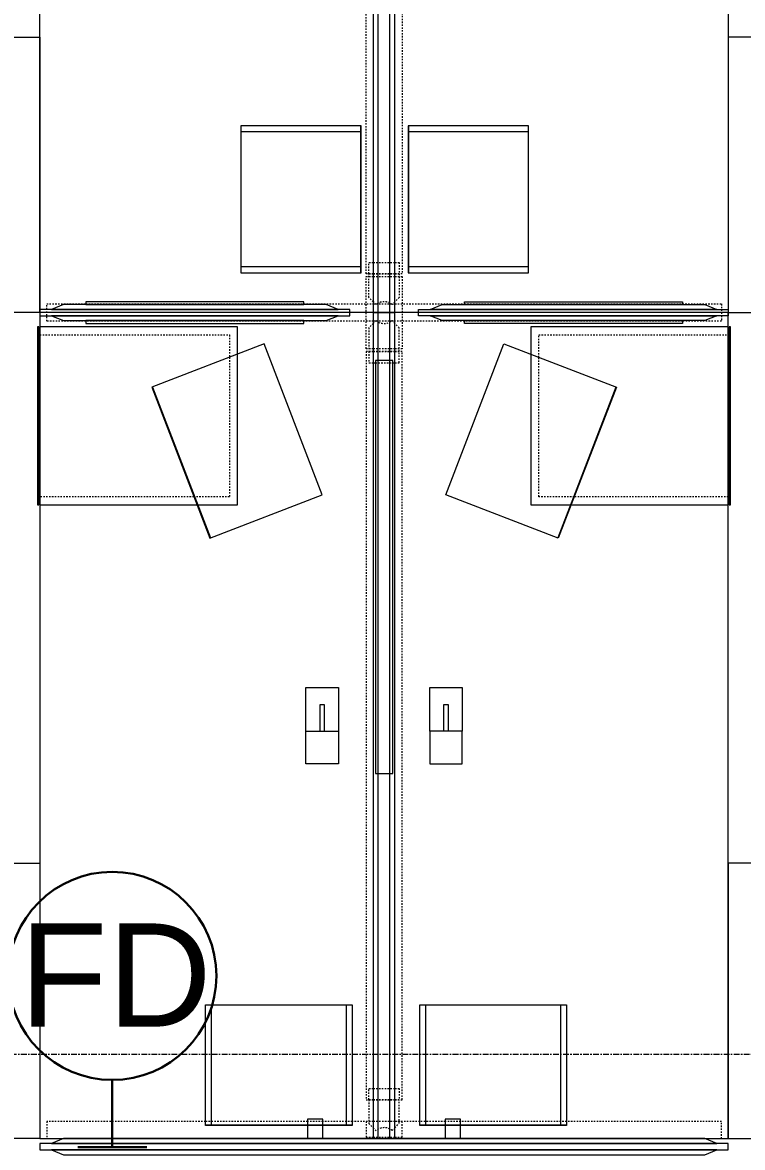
# Model space of a CAD drawing. Header units: inches. Extents: x 29752 to 31446, y 4278 to 5722.
# Drawn here: x 30674.2 to 30736.9, y 4392.6 to 4490.7 of the extents above; entities that cross this region are included whole.
import ezdxf

# ---------------------------------------------------------------- set-up
doc = ezdxf.new("R2010")
doc.units = ezdxf.units.IN
doc.header["$MEASUREMENT"] = 0
doc.linetypes.add('Dash', pattern=[0.25, 0.125, -0.125])
doc.linetypes.add('Grid Line 1_2_', pattern=[0.875, 0.5, -0.125, 0.125, -0.125])
for name, color, linetype, lineweight in [('A-ANNO-NOTE', 131, 'Continuous', 30), ('I-FURN', 30, 'Continuous', 9), ('I-FURN-HDLN', 30, 'Dash', 9), ('S-GRID', 1, 'Continuous', 9)]:
    doc.layers.add(name, color=color, linetype=linetype, lineweight=lineweight)
doc.styles.add('Swis721 Lt BT', font='swissl.ttf', dxfattribs={"height": 9})

# ---------------------------------------------------------------- blocks, each defined once
blk = doc.blocks.new('Desk_Structures-Teknion-JNDBB_Structural_Beam_Double_Sided-R2015 - Double Sided-V118-FIRST FLOOR POWER _ SIGNAL')
at = {"layer": 'I-FURN-HDLN'}
for p, q in [((35.25, 29.408), (35.724, 29.408)), ((35.25, 25.999), (35.25, 29.408)), ((35.724, 29.408), (36.276, 29.408)), ((36.276, 29.408), (36.75, 29.408)), ((36.75, 29.408), (36.75, 25.999)), ((35.25, 7.001), (35.25, 25.999)), ((36.75, 25.999), (36.75, 7.001)), ((35.25, 0.945), (35.25, 7.001)), ((36.75, 7.001), (36.75, 0.945)), ((-35.055, 0.945), (-34.675, 1.325)), ((-34.675, 1.325), (-32.614, 1.325)), ((-32.614, 1.575), (32.614, 1.575)), ((-32.614, 0.945), (-32.614, 1.575)), ((-31.63, 1.325), (-32.614, 1.325)), ((-32.614, 1.325), (-32.614, 0.945)), ((-31.63, 0.945), (-31.63, 1.325)), ((31.63, 1.325), (32.614, 1.325)), ((31.63, 0.945), (31.63, 1.325)), ((32.614, 1.575), (32.614, 0.945)), ((32.614, 0.945), (32.614, 1.325)), ((32.614, 1.325), (34.675, 1.325)), ((32.85, 1.575), (39.15, 1.575)), ((32.85, 0.945), (32.85, 1.575)), ((34.675, 1.325), (35.055, 0.945)), ((39.15, 1.575), (39.15, 0.945)), ((-35.304, 0.696), (-35.055, 0.945)), ((-32.614, 0.945), (-32.614, -0.945)), ((-32.614, -0.945), (-32.614, 0.945)), ((-31.63, 0.75), (-31.63, 0.945)), ((-31.63, -0.75), (-31.63, 0.75)), ((31.63, -0.945), (31.63, 0.945)), ((32.614, -0.945), (32.614, 0.945)), ((32.614, 0.945), (32.614, -0.945)), ((32.85, -0.945), (32.85, 0.945)), ((35.055, 0.945), (35.304, 0.696)), ((35.25, -0.945), (35.25, 0.945)), ((36.75, 0.945), (36.75, -0.945)), ((39.15, 0.945), (39.15, -0.945)), ((-35.055, -0.945), (-35.304, -0.696)), ((-34.675, -1.325), (-35.055, -0.945)), ((-32.614, -0.945), (-32.614, -1.325)), ((-32.614, -1.575), (-32.614, -0.945)), ((-31.63, -0.945), (-31.63, -0.75)), ((-31.63, -1.325), (-31.63, -0.945)), ((31.63, -1.325), (31.63, -0.945)), ((32.614, -1.325), (32.614, -0.945)), ((32.614, -0.945), (32.614, -1.575)), ((32.85, -1.575), (32.85, -0.945)), ((35.055, -0.945), (34.675, -1.325)), ((35.304, -0.696), (35.055, -0.945)), ((35.25, -7.001), (35.25, -0.945)), ((36.75, -0.945), (36.75, -7.001)), ((39.15, -0.945), (39.15, -1.575)), ((-32.614, -1.325), (-34.675, -1.325)), ((-32.614, -1.325), (-31.63, -1.325)), ((32.614, -1.575), (-32.614, -1.575)), ((32.614, -1.325), (31.63, -1.325)), ((34.675, -1.325), (32.614, -1.325)), ((39.15, -1.575), (32.85, -1.575)), ((35.25, -25.999), (35.25, -7.001)), ((36.75, -7.001), (36.75, -25.999)), ((35.25, -29.408), (35.25, -25.999)), ((36.75, -25.999), (36.75, -29.408)), ((35.724, -29.408), (35.25, -29.408)), ((36.275, -29.408), (35.724, -29.408)), ((36.75, -29.408), (36.275, -29.408))]:
    blk.add_line(p, q, dxfattribs=at)
for centre, start, end in [((-36.127, 0), 26.8046, 40.2069), ((-36.127, 0), 13.4023, 26.8046), ((-36.127, 0), 346.5977, 13.4023), ((36.127, 0), 166.5977, 193.4023), ((36.127, 0), 153.1954, 166.5977), ((36.127, 0), 139.7931, 153.1954), ((-36.127, 0), 319.7931, 333.1954), ((-36.127, 0), 333.1954, 346.5977), ((36.127, 0), 193.4023, 206.8046), ((36.127, 0), 206.8046, 220.2069)]:
    blk.add_arc(centre, 1.078, start, end, dxfattribs=at)
blk = doc.blocks.new('Desk_Structures-Teknion-JNDBB_Structural_Beam_Double_Sided-R2015 - Double Sided-V119-FIRST FLOOR POWER _ SIGNAL')
at = {"layer": 'I-FURN-HDLN'}
for p, q in [((-34.5, 29.408), (-36, 29.408)), ((-36, 29.408), (-36, 27.952)), ((-34.5, 15.572), (-34.5, 29.408)), ((-36, 27.952), (-36, 6.669)), ((-34.5, 6.669), (-34.5, 15.572)), ((-36, 6.669), (-36, 5.331)), ((-34.5, 5.331), (-34.5, 6.669)), ((-36, 5.331), (-36, 0.945)), ((-34.5, 2.777), (-34.5, 5.331)), ((-34.5, 0.945), (-34.5, 2.777)), ((-35.882, 1.575), (-35.882, 0.945)), ((-34.5, 1.575), (-35.882, 1.575)), ((-34.675, 1.325), (-35.055, 0.945)), ((-32.614, 1.325), (-34.675, 1.325)), ((-34.5, 0.945), (-34.5, 1.575)), ((32.614, 1.575), (-32.614, 1.575)), ((-32.614, 1.575), (-32.614, 0.945)), ((-32.614, 1.325), (-31.63, 1.325)), ((-32.614, 0.945), (-32.614, 1.325)), ((-31.63, 1.325), (-31.63, 0.945)), ((31.63, 1.325), (31.63, 0.945)), ((32.614, 1.325), (31.63, 1.325)), ((32.614, 0.945), (32.614, 1.575)), ((34.675, 1.325), (32.614, 1.325)), ((32.614, 1.325), (32.614, 0.945)), ((35.055, 0.945), (34.675, 1.325)), ((-36, 0.945), (-36, -0.945)), ((-35.882, 0.945), (-35.882, -0.945)), ((-35.055, 0.945), (-35.304, 0.696)), ((-34.5, -0.945), (-34.5, 0.945)), ((-34.5, -0.945), (-34.5, 0.945)), ((-32.614, -0.945), (-32.614, 0.945)), ((-32.614, 0.945), (-32.614, -0.945)), ((-31.63, 0.945), (-31.63, -0.945)), ((31.63, 0.945), (31.63, 0.75)), ((31.63, 0.75), (31.63, -0.75)), ((32.614, 0.945), (32.614, -0.945)), ((32.614, -0.945), (32.614, 0.945)), ((35.304, 0.696), (35.055, 0.945)), ((-36, -0.945), (-36, -5.331)), ((-35.882, -0.945), (-35.882, -1.575)), ((-35.304, -0.696), (-35.055, -0.945)), ((-35.055, -0.945), (-34.675, -1.325)), ((-34.5, -3.11), (-34.5, -0.945)), ((-34.5, -1.575), (-34.5, -0.945)), ((-32.614, -1.325), (-32.614, -0.945)), ((-32.614, -0.945), (-32.614, -1.575)), ((-31.63, -0.945), (-31.63, -1.325)), ((31.63, -0.75), (31.63, -0.945)), ((31.63, -0.945), (31.63, -1.325)), ((32.614, -0.945), (32.614, -1.325)), ((32.614, -1.575), (32.614, -0.945)), ((34.675, -1.325), (35.055, -0.945)), ((35.055, -0.945), (35.304, -0.696)), ((-35.882, -1.575), (-34.5, -1.575)), ((-34.675, -1.325), (-32.614, -1.325)), ((-31.63, -1.325), (-32.614, -1.325)), ((-32.614, -1.575), (32.614, -1.575)), ((31.63, -1.325), (32.614, -1.325)), ((32.614, -1.325), (34.675, -1.325)), ((-34.5, -5.331), (-34.5, -3.11)), ((-36, -5.331), (-36, -6.669)), ((-34.5, -6.669), (-34.5, -5.331)), ((-36, -6.669), (-36, -27.952)), ((-34.5, -15.906), (-34.5, -6.669)), ((-34.5, -29.408), (-34.5, -15.906)), ((-36, -27.952), (-36, -29.408)), ((-36, -29.408), (-34.5, -29.408))]:
    blk.add_line(p, q, dxfattribs=at)
for centre, start, end in [((-36.127, 0), 319.7931, 40.2069), ((36.127, 0), 139.7931, 220.2069)]:
    blk.add_arc(centre, 1.078, start, end, dxfattribs=at)
blk = doc.blocks.new('Worksurface-Mounted-Teknion-JNWSSN-Single_Sided_Rectangular-R2015 - 24_ Depth-V49-FIRST FLOOR POWER _ SIGNAL')
at = {"layer": 'I-FURN'}
for p, q in [((-21, -23.782), (21, -23.782)), ((-21, -47.782), (-21, -23.782)), ((21, -23.782), (21, -47.506)), ((21, -47.782), (-21, -47.782)), ((21, -47.506), (21, -47.782))]:
    blk.add_line(p, q, dxfattribs=at)
at = {"layer": 'I-FURN-HDLN'}
for p, q in [((-21, -24.374), (-19.5, -24.374)), ((-19.5, -24.374), (-19.5, -47.782)), ((-21, -25.369), (-16.039, -25.369)), ((-16.039, -25.369), (-16.039, -46.282)), ((-16.039, -46.282), (-18.795, -46.282)), ((-18.795, -46.282), (-18.795, -47.782))]:
    blk.add_line(p, q, dxfattribs=at)
blk = doc.blocks.new('Worksurface-Mounted-Teknion-JNWSSN-Single_Sided_Rectangular-R2015 - 24_ Depth-V50-FIRST FLOOR POWER _ SIGNAL')
at = {"layer": 'I-FURN'}
for p, q in [((21, 47.782), (-21, 47.782)), ((-21, 47.782), (-21, 23.782)), ((21, 47.506), (21, 47.782)), ((21, 23.782), (21, 47.506)), ((-21, 23.782), (21, 23.782))]:
    blk.add_line(p, q, dxfattribs=at)
at = {"layer": 'I-FURN-HDLN'}
for p, q in [((-19.5, 24.374), (-19.5, 47.782)), ((-18.795, 46.282), (-18.795, 47.782)), ((-16.039, 46.282), (-18.795, 46.282)), ((-16.039, 25.369), (-16.039, 46.282)), ((-21, 25.369), (-16.039, 25.369)), ((-21, 24.374), (-19.5, 24.374))]:
    blk.add_line(p, q, dxfattribs=at)
blk = doc.blocks.new('Worksurface-Mounted-Teknion-JNWSSN-Single_Sided_Rectangular-R2015 - 24_ Depth-V51-FIRST FLOOR POWER _ SIGNAL')
at = {"layer": 'I-FURN'}
for p, q in [((-21, -23.782), (21, -23.782)), ((-21, -47.782), (-21, -23.782)), ((21, -23.782), (21, -47.782)), ((21, -47.782), (-21, -47.782))]:
    blk.add_line(p, q, dxfattribs=at)
at = {"layer": 'I-FURN-HDLN'}
for p, q in [((-21, -24.374), (-19.5, -24.374)), ((-19.5, -24.374), (-19.5, -47.782)), ((-21, -25.369), (-16.039, -25.369)), ((-16.039, -25.369), (-16.039, -46.282)), ((-16.039, -46.282), (-18.795, -46.282)), ((-18.795, -46.282), (-18.795, -47.782))]:
    blk.add_line(p, q, dxfattribs=at)
blk = doc.blocks.new('Worksurface-Mounted-Teknion-JNWSSN-Single_Sided_Rectangular-R2015 - 24_ Depth-6171617-FIRST FLOOR POWER _ SIGNAL')
at = {"layer": 'I-FURN'}
for p, q in [((21, 47.782), (-21, 47.782)), ((-21, 47.782), (-21, 23.782)), ((21, 23.782), (21, 47.782)), ((-21, 23.782), (21, 23.782))]:
    blk.add_line(p, q, dxfattribs=at)
at = {"layer": 'I-FURN-HDLN'}
for p, q in [((-19.5, 24.374), (-19.5, 47.782)), ((-18.795, 46.282), (-18.795, 47.782)), ((-16.039, 46.282), (-18.795, 46.282)), ((-16.039, 25.369), (-16.039, 46.282)), ((-21, 25.369), (-16.039, 25.369)), ((-21, 24.374), (-19.5, 24.374))]:
    blk.add_line(p, q, dxfattribs=at)
blk = doc.blocks.new('Desk-Teknion-JNWDSN-Double_Sided_Rectangular-R2015 - 60_ Depth-6281707-FIRST FLOOR POWER _ SIGNAL')
at = {"layer": 'I-FURN'}
for p, q in [((-36, 30), (-35.724, 30)), ((-36, 3), (-36, 30)), ((-35.724, 30), (35.724, 30)), ((35.724, 30), (36, 30)), ((36, 30), (36, 3)), ((0.479, 6.816), (-3.327, 6.816)), ((-3.327, 6.816), (-3.327, 3.972)), ((3.327, 6.816), (0.479, 6.816)), ((0.479, 6.816), (0.479, 3.972)), ((3.327, 3.972), (3.327, 6.816)), ((-1.8, 5.606), (0.479, 5.606)), ((-1.8, 5.181), (-1.8, 5.606)), ((0.479, 5.181), (-1.8, 5.181)), ((-3.327, 3.972), (0.479, 3.972)), ((0.479, 3.972), (3.327, 3.972)), ((-36, 0.945), (-36, 3)), ((36, 3), (36, 0.945)), ((-36, -0.945), (-36, 0.945)), ((36, 0.945), (36, -0.945)), ((-36, -3), (-36, -0.945)), ((36, -0.945), (36, -3)), ((-36, -30), (-36, -3)), ((36, -3), (36, -30)), ((-3.327, -3.972), (-3.327, -6.816)), ((0.479, -3.972), (-3.327, -3.972)), ((0.479, -3.972), (3.327, -3.972)), ((0.479, -6.816), (0.479, -3.972)), ((3.327, -3.972), (3.327, -6.816)), ((-1.8, -5.181), (0.479, -5.181)), ((-1.8, -5.606), (-1.8, -5.181)), ((0.479, -5.606), (-1.8, -5.606)), ((-3.327, -6.816), (0.479, -6.816)), ((3.327, -6.816), (0.479, -6.816)), ((-35.725, -30), (-36, -30)), ((35.724, -30), (-35.725, -30)), ((36, -30), (35.724, -30))]:
    blk.add_line(p, q, dxfattribs=at)
blk = doc.blocks.new('Desk-Teknion-JNWDSN-Double_Sided_Rectangular-R2015 - 60_ Depth-V52-FIRST FLOOR POWER _ SIGNAL')
at = {"layer": 'I-FURN'}
for p, q in [((-36, 30), (-36, 3)), ((-35.724, 30), (-36, 30)), ((36, 30), (-35.724, 30)), ((36, 27.952), (36, 30)), ((36, 6.669), (36, 27.952)), ((-3.327, 6.816), (0.479, 6.816)), ((-3.327, 3.972), (-3.327, 6.816)), ((3.327, 6.816), (0.479, 6.816)), ((0.479, 6.816), (0.479, 3.972)), ((3.327, 3.972), (3.327, 6.816)), ((36, 5.331), (36, 6.669)), ((-1.8, 5.606), (-1.8, 5.181)), ((0.479, 5.606), (-1.8, 5.606)), ((-1.8, 5.181), (0.479, 5.181)), ((36, 0.945), (36, 5.331)), ((0.479, 3.972), (-3.327, 3.972)), ((0.479, 3.972), (3.327, 3.972)), ((-36, 3), (-36, 0.945)), ((-36, 0.945), (-36, -0.945)), ((36, -0.945), (36, 0.945)), ((-36, -0.945), (-36, -3)), ((36, -5.331), (36, -0.945)), ((-36, -3), (-36, -30)), ((-3.327, -6.816), (-3.327, -3.972)), ((-3.327, -3.972), (0.479, -3.972)), ((0.479, -3.972), (3.327, -3.972)), ((0.479, -6.816), (0.479, -3.972)), ((3.327, -3.972), (3.327, -6.816)), ((-1.8, -5.181), (-1.8, -5.606)), ((0.479, -5.181), (-1.8, -5.181)), ((-1.8, -5.606), (0.479, -5.606)), ((36, -6.669), (36, -5.331)), ((0.479, -6.816), (-3.327, -6.816)), ((3.327, -6.816), (0.479, -6.816)), ((36, -27.952), (36, -6.669)), ((36, -30), (36, -27.952)), ((-36, -30), (-35.725, -30)), ((-35.725, -30), (36, -30))]:
    blk.add_line(p, q, dxfattribs=at)
blk = doc.blocks.new('Storage-Freestanding-Teknion-JNFMP-Mobile_Pedestal_with_Seat-R2015 - Metal-V54-FIRST FLOOR POWER _ SIGNAL')
at = {"layer": 'I-FURN'}
for p, q in [((5.365, 8.55), (-7.75, 8.55)), ((-7.75, 8.55), (-7.75, 5.025)), ((7.75, 8.55), (5.365, 8.55)), ((7.75, -8.67), (7.75, 8.55)), ((-7.75, 5.025), (-7.75, -8.67)), ((-7.75, -8.67), (7.75, -8.67)), ((7.75, -8.749), (-7.75, -8.749)), ((-7.75, -8.749), (-7.75, -8.867)), ((7.75, -8.867), (7.75, -8.749)), ((-7.75, -8.867), (7.75, -8.867))]:
    blk.add_line(p, q, dxfattribs=at)
at = {"layer": 'I-FURN-HDLN'}
for p, q in [((-7.049, 4.755), (-7.049, 7.849)), ((-7.049, 7.849), (5.096, 7.849)), ((5.096, 7.849), (7.049, 7.849)), ((7.049, 7.849), (7.049, -8.67)), ((-7.049, -8.67), (-7.049, 4.755))]:
    blk.add_line(p, q, dxfattribs=at)
blk = doc.blocks.new('Screen-Leg_Mounted-Teknion-JNSEEL-Felt_Elevated-R2015 - Double-Sided Leg Overlay-6171621-FIRST FLOOR POWER _ SIGNAL')
at = {"layer": 'I-FURN'}
for p, q in [((30, 0.276), (-30, 0.276)), ((-30, 0.276), (-30, -0.276)), ((-27.952, 0.703), (-29, 0.276)), ((-29, 0.276), (29, 0.276)), ((27.952, 0.703), (-27.952, 0.703)), ((29, 0.276), (27.952, 0.703)), ((30, -0.276), (30, 0.276)), ((-30, -0.276), (30, -0.276)), ((29, -0.276), (-29, -0.276)), ((-29, -0.276), (-27.952, -0.703)), ((-27.952, -0.703), (-0.945, -0.703)), ((-5.331, -0.703), (-6.669, -0.703)), ((-6.669, -0.703), (-6.669, -2.396)), ((-5.331, -2.396), (-5.331, -0.703)), ((-0.945, -0.703), (0.945, -0.703)), ((0.945, -0.703), (27.952, -0.703)), ((6.669, -0.703), (5.331, -0.703)), ((5.331, -0.703), (5.331, -2.396)), ((6.669, -2.396), (6.669, -0.703)), ((27.952, -0.703), (29, -0.276)), ((-6.669, -2.396), (-5.331, -2.396)), ((5.331, -2.396), (6.669, -2.396))]:
    blk.add_line(p, q, dxfattribs=at)
blk = doc.blocks.new('Screen-Desk_Mounted-Teknion-JNSASW-Solid_Add-On-R2015 - Standard Width-6308290-FIRST FLOOR POWER _ SIGNAL')
at = {"layer": 'I-FURN'}
for p, q in [((36, 0.945), (-36, 0.945)), ((-36, 0.945), (-36, -0.945)), ((-36, 0.508), (36, 0.508)), ((31.813, 0.75), (-4.187, 0.75)), ((-4.187, 0.75), (-4.187, -0.75)), ((31.813, -0.75), (31.813, 0.75)), ((36, -0.945), (36, 0.945)), ((-36, -0.508), (36, -0.508)), ((-36, -0.945), (36, -0.945)), ((-4.187, -0.75), (31.813, -0.75))]:
    blk.add_line(p, q, dxfattribs=at)
blk = doc.blocks.new('Screen-Desk_Mounted-Teknion-JNSAEW-Felt_Elevated-R2015 - Standard Width-6171625-FIRST FLOOR POWER _ SIGNAL')
at = {"layer": 'I-FURN'}
for p, q in [((13.5, 0.276), (-13.5, 0.276)), ((-13.5, 0.276), (-13.5, -0.276)), ((-11.452, 0.703), (-12.5, 0.276)), ((-12.5, 0.276), (12.5, 0.276)), ((11.452, 0.703), (-11.452, 0.703)), ((9.499, 0.945), (-9.499, 0.945)), ((-9.499, 0.945), (-9.499, 0.703)), ((-9.499, 0.703), (9.499, 0.703)), ((9.499, 0.703), (9.499, 0.945)), ((12.5, 0.276), (11.452, 0.703)), ((13.5, -0.276), (13.5, 0.276)), ((-13.5, -0.276), (13.5, -0.276)), ((12.5, -0.276), (-12.5, -0.276)), ((-12.5, -0.276), (-11.452, -0.703)), ((-11.452, -0.703), (11.452, -0.703)), ((9.499, -0.703), (-9.499, -0.703)), ((-9.499, -0.703), (-9.499, -0.945)), ((-9.499, -0.945), (9.499, -0.945)), ((9.499, -0.945), (9.499, -0.703)), ((11.452, -0.703), (12.5, -0.276))]:
    blk.add_line(p, q, dxfattribs=at)
blk = doc.blocks.new('Screen-Desk_Mounted-Teknion-JNSAEW-Felt_Elevated-R2015 - Standard Width-6171626-FIRST FLOOR POWER _ SIGNAL')
at = {"layer": 'I-FURN'}
for p, q in [((-13.5, -0.276), (-13.5, 0.276)), ((-13.5, 0.276), (13.5, 0.276)), ((-12.5, 0.276), (-11.452, 0.703)), ((12.5, 0.276), (-12.5, 0.276)), ((-11.452, 0.703), (11.452, 0.703)), ((-9.499, 0.945), (9.499, 0.945)), ((-9.499, 0.703), (-9.499, 0.945)), ((9.499, 0.703), (-9.499, 0.703)), ((9.499, 0.945), (9.499, 0.703)), ((11.452, 0.703), (12.5, 0.276)), ((13.5, 0.276), (13.5, -0.276)), ((13.5, -0.276), (-13.5, -0.276)), ((-12.5, -0.276), (12.5, -0.276)), ((-11.452, -0.703), (-12.5, -0.276)), ((11.452, -0.703), (-11.452, -0.703)), ((-9.499, -0.703), (9.499, -0.703)), ((-9.499, -0.945), (-9.499, -0.703)), ((9.499, -0.945), (-9.499, -0.945)), ((9.499, -0.703), (9.499, -0.945)), ((12.5, -0.276), (11.452, -0.703))]:
    blk.add_line(p, q, dxfattribs=at)
blk = doc.blocks.new('Accessories-Teknion-JNAMT-Tray_Module-R2015 - Letter-6171208-FIRST FLOOR POWER _ SIGNAL')
at = {"layer": 'I-FURN'}
for p, q in [((6.397, 5.25), (-6.398, 5.25)), ((-6.398, 5.25), (-6.398, -5.25)), ((-6.339, 5.25), (-6.339, 5.191)), ((-6.339, 5.191), (6.339, 5.191)), ((-5.898, -5.25), (-5.898, 5.25)), ((5.898, 5.25), (5.898, -5.25)), ((6.339, 5.25), (6.339, 5.191)), ((6.398, -5.25), (6.398, 5.25)), ((-6.398, -5.25), (6.397, -5.25))]:
    blk.add_line(p, q, dxfattribs=at)
blk = doc.blocks.new('Accessories-Teknion-JNAMT-Tray_Module-R2015 - Letter-V55-FIRST FLOOR POWER _ SIGNAL')
at = {"layer": 'I-FURN'}
for p, q in [((-6.398, 5.25), (-6.398, -5.25)), ((6.398, 5.25), (-6.397, 5.25)), ((-6.339, 5.25), (-6.339, 5.191)), ((-6.339, 5.191), (6.339, 5.191)), ((-5.898, -5.25), (-5.898, 5.25)), ((5.898, 5.25), (5.898, -5.25)), ((6.339, 5.25), (6.339, 5.191)), ((6.398, -5.25), (6.398, 5.25)), ((-6.397, -5.25), (6.398, -5.25))]:
    blk.add_line(p, q, dxfattribs=at)
blk = doc.blocks.new('Accessories-Teknion-JNAMD-Drawer_Module-R2015 - Letter Size-6171627-FIRST FLOOR POWER _ SIGNAL')
at = {"layer": 'I-FURN'}
for p, q in [((7.049, 5.22), (-7.049, 5.22)), ((-7.049, 5.22), (-7.049, -5.28)), ((7.049, -5.28), (7.049, 5.22)), ((-7.049, -5.22), (7.049, -5.22)), ((-7.049, -5.28), (7.049, -5.28))]:
    blk.add_line(p, q, dxfattribs=at)
blk = doc.blocks.new('Accessories-Teknion-JNAMD-Drawer_Module-R2015 - Letter Size-6171628-FIRST FLOOR POWER _ SIGNAL')
at = {"layer": 'I-FURN'}
for p, q in [((-7.049, -5.22), (-7.049, 5.28)), ((-7.049, 5.28), (7.049, 5.28)), ((-7.049, 5.22), (7.049, 5.22)), ((7.049, 5.28), (7.049, -5.22)), ((7.049, -5.22), (-7.049, -5.22))]:
    blk.add_line(p, q, dxfattribs=at)
blk = doc.blocks.new('Accessories-Teknion-JNAMT-Tray_Module-R2015 - Letter-6171629-FIRST FLOOR POWER _ SIGNAL')
at = {"layer": 'I-FURN'}
for p, q in [((-6.398, 5.25), (6.398, 5.25)), ((-6.398, -5.25), (-6.398, 5.25)), ((-5.898, 5.25), (-5.898, -5.25)), ((5.898, -5.25), (5.898, 5.25)), ((6.398, 5.25), (6.398, -5.25)), ((-4.177, -5.25), (-6.398, -5.25)), ((-6.339, -5.25), (-6.339, -5.191)), ((-6.339, -5.191), (-4.177, -5.191)), ((-4.177, -5.191), (-2.839, -5.191)), ((-2.839, -5.25), (-4.177, -5.25)), ((-2.839, -5.191), (6.339, -5.191)), ((6.398, -5.25), (-2.839, -5.25)), ((6.339, -5.25), (6.339, -5.191))]:
    blk.add_line(p, q, dxfattribs=at)
blk = doc.blocks.new('Accessories-Teknion-JNAMT-Tray_Module-R2015 - Letter-V59-FIRST FLOOR POWER _ SIGNAL')
at = {"layer": 'I-FURN'}
for p, q in [((-6.398, 5.25), (6.398, 5.25)), ((-6.398, -5.25), (-6.398, 5.25)), ((-5.898, 5.25), (-5.898, -5.25)), ((5.898, -5.25), (5.898, 5.25)), ((6.398, 5.25), (6.398, -5.25)), ((-4.177, -5.25), (-6.398, -5.25)), ((-6.339, -5.25), (-6.339, -5.191)), ((-6.339, -5.191), (-4.177, -5.191)), ((-4.177, -5.191), (-2.839, -5.191)), ((-2.839, -5.25), (-4.177, -5.25)), ((-2.839, -5.191), (6.339, -5.191)), ((6.398, -5.25), (-2.839, -5.25)), ((6.339, -5.25), (6.339, -5.191))]:
    blk.add_line(p, q, dxfattribs=at)
blk = doc.blocks.new('Accessories-Teknion-JNAMT-Tray_Module-R2015 - Letter-V60-FIRST FLOOR POWER _ SIGNAL')
at = {"layer": 'I-FURN'}
for p, q in [((-6.398, 5.25), (6.398, 5.25)), ((-6.398, -5.25), (-6.398, 5.25)), ((-5.898, 5.25), (-5.898, -5.25)), ((5.898, -5.25), (5.898, 5.25)), ((6.398, 5.25), (6.398, -5.25)), ((2.505, -5.25), (-6.398, -5.25)), ((-6.339, -5.25), (-6.339, -5.191)), ((-6.339, -5.191), (2.505, -5.191)), ((2.505, -5.191), (3.844, -5.191)), ((3.844, -5.25), (2.505, -5.25)), ((3.844, -5.191), (6.339, -5.191)), ((6.398, -5.25), (3.844, -5.25)), ((6.339, -5.25), (6.339, -5.191))]:
    blk.add_line(p, q, dxfattribs=at)
blk = doc.blocks.new('Accessories-Teknion-JNAMT-Tray_Module-R2015 - Letter-V61-FIRST FLOOR POWER _ SIGNAL')
at = {"layer": 'I-FURN'}
for p, q in [((-6.398, 5.25), (6.398, 5.25)), ((-6.398, -5.25), (-6.398, 5.25)), ((-5.898, 5.25), (-5.898, -5.25)), ((5.898, -5.25), (5.898, 5.25)), ((6.398, 5.25), (6.398, -5.25)), ((2.505, -5.25), (-6.398, -5.25)), ((-6.339, -5.25), (-6.339, -5.191)), ((-6.339, -5.191), (2.505, -5.191)), ((2.505, -5.191), (3.844, -5.191)), ((3.844, -5.25), (2.505, -5.25)), ((3.844, -5.191), (6.339, -5.191)), ((6.398, -5.25), (3.844, -5.25)), ((6.339, -5.25), (6.339, -5.191))]:
    blk.add_line(p, q, dxfattribs=at)
blk = doc.blocks.new('Storage-Freestanding-Teknion-JNFMP-Mobile_Pedestal_with_Seat-R2015 - Metal-V62-FIRST FLOOR POWER _ SIGNAL')
at = {"layer": 'I-FURN'}
for p, q in [((-5.366, 8.55), (-7.75, 8.55)), ((-7.75, 8.55), (-7.75, -8.67)), ((7.75, 8.55), (-5.366, 8.55)), ((7.75, 5.024), (7.75, 8.55)), ((7.75, -8.67), (7.75, 5.024)), ((-7.75, -8.67), (7.75, -8.67)), ((7.75, -8.749), (-7.75, -8.749)), ((-7.75, -8.749), (-7.75, -8.867)), ((7.75, -8.867), (7.75, -8.749)), ((-7.75, -8.867), (7.75, -8.867))]:
    blk.add_line(p, q, dxfattribs=at)
at = {"layer": 'I-FURN-HDLN'}
for p, q in [((-7.049, -8.67), (-7.049, 7.849)), ((-7.049, 7.849), (-5.096, 7.849)), ((-5.096, 7.849), (7.049, 7.849)), ((7.049, 7.849), (7.049, 4.755)), ((7.049, 4.755), (7.049, -8.67))]:
    blk.add_line(p, q, dxfattribs=at)
blk = doc.blocks.new('Accessories-Teknion-JNAMT-Tray_Module-R2015 - Letter-V57-FIRST FLOOR POWER _ SIGNAL')
at = {"layer": 'I-FURN'}
for p, q in [((6.398, 5.25), (-6.398, 5.25)), ((-6.398, 5.25), (-6.398, -5.25)), ((-6.339, 5.25), (-6.339, 5.191)), ((-6.339, 5.191), (6.339, 5.191)), ((-5.898, -5.25), (-5.898, 5.25)), ((5.898, 5.25), (5.898, -5.25)), ((6.339, 5.25), (6.339, 5.191)), ((6.398, -5.25), (6.398, 5.25)), ((-6.398, -5.25), (6.398, -5.25))]:
    blk.add_line(p, q, dxfattribs=at)

msp = doc.modelspace()

# ---------------------------------------------------------------- linework, layer by layer
at = {"layer": 'A-ANNO-NOTE'}
for p, q in [((30681.985, 4392.617), (30681.985, 4398.477)), ((30684.985, 4392.617), (30678.985, 4392.617))]:
    msp.add_line(p, q, dxfattribs=at)
msp.add_circle((30681.985, 4407.547), 9.07, dxfattribs=at)
at = {"layer": 'S-GRID', "linetype": 'Grid Line 1_2_'}
msp.add_line((31446.272, 4400.686), (29775.662, 4400.686), dxfattribs=at)

# ---------------------------------------------------------------- block references
at = {"layer": 'I-FURN'}
for name, p, rotation in [('Desk-Teknion-JNWDSN-Double_Sided_Rectangular-R2015 - 60_ Depth-6281707-FIRST FLOOR POWER _ SIGNAL', (30705.675, 4501.37), 269.9999999999997), ('Desk_Structures-Teknion-JNDBB_Structural_Beam_Double_Sided-R2015 - Double Sided-V118-FIRST FLOOR POWER _ SIGNAL', (30705.675, 4501.37), 269.9999999999997), ('Screen-Desk_Mounted-Teknion-JNSASW-Solid_Add-On-R2015 - Standard Width-6308290-FIRST FLOOR POWER _ SIGNAL', (30705.675, 4501.37), 89.99999999999955), ('Worksurface-Mounted-Teknion-JNWSSN-Single_Sided_Rectangular-R2015 - 24_ Depth-V50-FIRST FLOOR POWER _ SIGNAL', (30756.675, 4513.152), 180), ('Accessories-Teknion-JNAMT-Tray_Module-R2015 - Letter-6171208-FIRST FLOOR POWER _ SIGNAL', (30698.425, 4475.243), 269.9999999999997), ('Accessories-Teknion-JNAMT-Tray_Module-R2015 - Letter-V57-FIRST FLOOR POWER _ SIGNAL', (30698.425, 4475.243), 269.9999999999997), ('Accessories-Teknion-JNAMT-Tray_Module-R2015 - Letter-V55-FIRST FLOOR POWER _ SIGNAL', (30713.017, 4475.243), 89.99999999999959), ('Accessories-Teknion-JNAMT-Tray_Module-R2015 - Letter-V57-FIRST FLOOR POWER _ SIGNAL', (30713.017, 4475.243), 89.99999999999959), ('Screen-Desk_Mounted-Teknion-JNSAEW-Felt_Elevated-R2015 - Standard Width-6171626-FIRST FLOOR POWER _ SIGNAL', (30722.175, 4465.37), 180), ('Desk-Teknion-JNWDSN-Double_Sided_Rectangular-R2015 - 60_ Depth-V52-FIRST FLOOR POWER _ SIGNAL', (30705.675, 4429.37), 269.9999999999994), ('Screen-Desk_Mounted-Teknion-JNSASW-Solid_Add-On-R2015 - Standard Width-6308290-FIRST FLOOR POWER _ SIGNAL', (30705.675, 4429.37), 89.99999999999955), ('Storage-Freestanding-Teknion-JNFMP-Mobile_Pedestal_with_Seat-R2015 - Metal-V62-FIRST FLOOR POWER _ SIGNAL', (30684.345, 4456.37), 269.9999999999992), ('Desk_Structures-Teknion-JNDBB_Structural_Beam_Double_Sided-R2015 - Double Sided-V119-FIRST FLOOR POWER _ SIGNAL', (30705.675, 4429.37), 89.99999999999953), ('Storage-Freestanding-Teknion-JNFMP-Mobile_Pedestal_with_Seat-R2015 - Metal-V54-FIRST FLOOR POWER _ SIGNAL', (30727.004, 4456.37), 90.00000000000011), ('Accessories-Teknion-JNAMD-Drawer_Module-R2015 - Letter Size-6171627-FIRST FLOOR POWER _ SIGNAL', (30692.886, 4454.179), 291.0532295833249), ('Accessories-Teknion-JNAMD-Drawer_Module-R2015 - Letter Size-6171628-FIRST FLOOR POWER _ SIGNAL', (30718.462, 4454.179), 248.9467704166677), ('Worksurface-Mounted-Teknion-JNWSSN-Single_Sided_Rectangular-R2015 - 24_ Depth-6171617-FIRST FLOOR POWER _ SIGNAL', (30756.675, 4441.152), 180), ('Screen-Leg_Mounted-Teknion-JNSEEL-Felt_Elevated-R2015 - Double-Sided Leg Overlay-6171621-FIRST FLOOR POWER _ SIGNAL', (30705.675, 4392.667), 180)]:
    msp.add_blockref(name, p, dxfattribs=dict(at, rotation=rotation))
for name, p in [('Worksurface-Mounted-Teknion-JNWSSN-Single_Sided_Rectangular-R2015 - 24_ Depth-V49-FIRST FLOOR POWER _ SIGNAL', (30654.675, 4513.152)), ('Screen-Desk_Mounted-Teknion-JNSAEW-Felt_Elevated-R2015 - Standard Width-6171625-FIRST FLOOR POWER _ SIGNAL', (30689.175, 4465.37)), ('Worksurface-Mounted-Teknion-JNWSSN-Single_Sided_Rectangular-R2015 - 24_ Depth-V51-FIRST FLOOR POWER _ SIGNAL', (30654.675, 4441.151)), ('Accessories-Teknion-JNAMT-Tray_Module-R2015 - Letter-V60-FIRST FLOOR POWER _ SIGNAL', (30696.5, 4399.766)), ('Accessories-Teknion-JNAMT-Tray_Module-R2015 - Letter-V61-FIRST FLOOR POWER _ SIGNAL', (30696.5, 4399.765)), ('Accessories-Teknion-JNAMT-Tray_Module-R2015 - Letter-6171629-FIRST FLOOR POWER _ SIGNAL', (30715.183, 4399.766)), ('Accessories-Teknion-JNAMT-Tray_Module-R2015 - Letter-V59-FIRST FLOOR POWER _ SIGNAL', (30715.183, 4399.765))]:
    msp.add_blockref(name, p, dxfattribs=at)

# ---------------------------------------------------------------- texts
at = {"layer": 'A-ANNO-NOTE', "lineweight": 9, "insert": (30673.887, 4412.127), "char_height": 9, "width": 19.695, "attachment_point": 1, "style": 'Swis721 Lt BT'}
msp.add_mtext('FD', dxfattribs=at)

doc.saveas('drawing.dxf')
